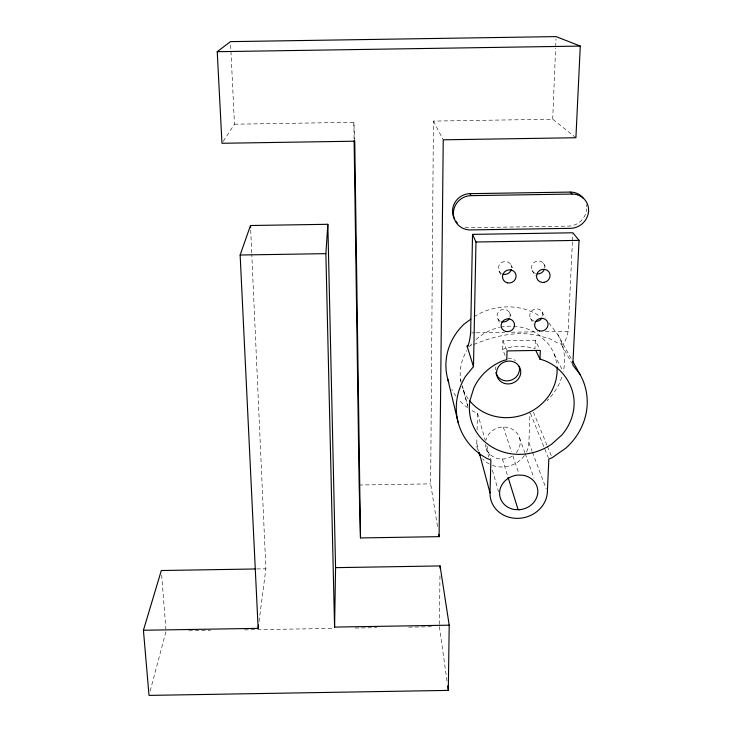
<?xml version="1.0" encoding="UTF-8"?>
<svg xmlns="http://www.w3.org/2000/svg" width="732" height="732" viewBox="0 0 732 732"><rect width="100%" height="100%" fill="white"/><g stroke="black" fill="none" stroke-linecap="round" stroke-linejoin="round"><path stroke-width="0.55" stroke-dasharray="3.66 2.75" d="M437.489 526.537L430.654 483.861L433.417 121.091L552.706 119.225L575.91 137.735M439.447 624.396L439.987 573.806M477.548 449.732A26.196 23.909 -14.7 0 1 476.797 443.528L476.944 436.775M477.09 430.023L477.456 413.141L474.556 412.052A59.768 55.65 -19.6 0 1 471.609 410.377M505.126 355.505L502.655 349.274L502.902 340.719L535.312 340.206L539.31 348.341M526.564 451.9A26.196 23.909 -14.7 0 0 528.888 442.686L529.986 413.415M535.312 340.206L534.982 348.78L525.878 346.547L512.363 346.703L502.655 349.274M552.706 119.225L555.625 47.919M555.679 46.784L556 38.86M473.796 344.461C495.976 335.412 521.111 329.382 544.526 337.361C551.004 337.525 556.631 344.342 562.67 344.168A62.092 10.898 89.9 0 0 568.124 331.322L572.424 241.853M572.479 240.718L572.808 233.92M259.018 621.614L265.881 568.81L251.771 254.031M150.161 691.045L166.054 631.185M223.223 141.368L234.46 124.193L230.607 43.893M474.089 316.718C493.496 304.1 520.891 303.176 540.189 316.471M470.694 345.303L471.307 345.165M359.156 485.023L430.654 483.861M256.786 568.956L265.881 568.81M188.838 630.801L210.477 630.444M244.644 629.877L333.49 628.404M355.13 628.038L376.77 627.681M408.666 627.15L431.45 626.775M234.46 124.193L353.849 122.326L354.755 141.203M471.774 332.868L475.178 332.813M476.312 332.795L504.65 332.337M511.448 332.227L537.517 331.816M545.459 331.688L568.124 331.322M548.817 322.867L557.811 334.579L571.683 359.458M543.428 263.31L546.383 267.939M531.963 270.163L535.302 275.836M561.49 344.58L571.738 363.118M542.055 311.905L545.194 317.615M510.826 264.655L513.306 269.312M433.417 121.091L443.235 139.812M554.252 354.407L563.201 371.591M530.508 318.356L533.445 324.157M499.169 271.288L501.466 276.028M509.371 312.427L511.988 318.146M497.879 318.877L499.498 322.757M533.418 412.143L547.005 445.312M547.426 446.346L551.251 455.67M502.902 340.719L506.626 349.896M530.444 413.324L548.405 457.985M528.888 442.686L532.036 451.077M532.429 452.129L546.191 488.866M519.473 437.718L524.826 452.605M525.201 453.666L533.985 478.124M503.314 427.085L511.494 451.635M512.912 455.899L518.951 474.043M502.372 458.964L507.724 476.23M477.456 413.141L485.261 440.362M486.826 445.806L490.577 458.882M486.258 448.478L488.72 457.143M492.416 470.145L498.574 491.812M460.483 379.075L461.068 381.281M462.258 385.673L467.894 406.571M463.493 390.485L467.611 405.748M476.797 443.528L478.856 451.214M439.42 626.638L447.362 683.679M161.662 575.023L165.88 628.934M250.701 230.086L251.726 252.897M353.849 122.326L354.105 139.437M464.985 227.176A17.403 16.79 -36.4 0 0 469.404 227.679L568.618 226.106A17.641 16.552 -40.1 0 0 586.588 208.904M586.231 204.512A17.641 16.552 -40.1 0 1 586.552 206.689M557.811 334.579A59.768 55.65 -19.6 0 1 563.283 371.737M561.783 377.236A59.768 55.65 -19.6 0 1 547.033 400.743M467.812 407.861A59.768 55.65 -19.6 0 1 458.717 399.544M455.917 396.03A59.768 55.65 -19.6 0 1 451.818 389.442M495.454 369.742A12.124 11.264 -19.3 0 1 495.939 366.796M507.825 358.149A12.124 11.264 -19.3 0 1 515.493 360.702M468.242 398.913A48.843 45.357 -19.2 0 1 462.038 386.459M460.977 382.26A48.843 45.357 -19.2 0 1 466.906 350.509M469.468 346.721A48.843 45.357 -19.2 0 1 472.232 343.345M475.983 339.575A48.843 45.357 -19.2 0 1 499.627 327.405M500.679 327.186A48.843 45.357 -19.2 0 1 512.437 326.188M513.507 326.234A48.843 45.357 -19.2 0 1 539.749 335.503L548.387 344.003A48.843 45.357 -19.2 0 1 556.851 364.911M534.36 321.211A6.615 6.185 -26.2 0 1 530.032 313.598A6.615 6.185 -26.2 0 1 538.212 309.041A6.615 6.185 -26.2 0 1 542.522 316.654M500.203 321.128A6.597 6.204 -23.5 0 1 497.778 313.095A6.597 6.204 -23.5 0 1 506.032 309.718A6.597 6.204 -23.5 0 1 509.884 317.176M501.53 273.603A6.707 6.368 -29.2 0 1 498.84 265.853A6.707 6.368 -29.2 0 1 506.334 261.599A6.707 6.368 -29.2 0 1 511.622 267.866M535.504 273.493A6.734 6.341 -31.5 0 1 531.816 265.753A6.734 6.341 -31.5 0 1 539.63 261.086A6.734 6.341 -31.5 0 1 544.672 268.022M524.341 455.615A26.196 23.909 -14.7 0 1 490.257 464.5M489.287 464.015A26.196 23.909 -14.7 0 1 482.534 458.827M516.252 452.66A17.467 15.939 -14.7 0 0 506.764 427.25L502.225 427.04A17.467 15.939 -14.7 0 0 485.902 440.207M512.016 456.256A17.467 15.939 -14.7 0 1 503.451 459.019L498.959 458.808A17.467 15.939 -14.7 0 1 485.49 444.388"/><path stroke-width="1.1" d="M439.108 536.648L443.235 139.812L575.91 137.735L580.275 46.089L556.091 36.6L230.498 41.633L217.23 51.698L221.97 143.28L354.755 141.203L360.492 537.938L439.108 536.648L438.743 534.397M440.051 568.178L440.078 565.937L335.576 567.657L334.579 627.086L449.201 625.183L448.295 690.395L149.008 695.4L143.426 630.261L161.305 570.53L255.651 568.974M580 374.391L572.808 365.076L579.049 240.37L572.863 232.785L472.533 234.377L470.639 332.886A62.101 5.984 89.5 0 1 467.739 345.696L467.098 346.099L473.467 366.668L465.607 376.239A65.981 60.619 -18.1 0 0 487.695 458.79L490.888 459.971L490.028 492.947A28.85 25.913 -13.8 0 0 517.789 518.357A28.85 25.913 -13.8 0 0 547.371 492.014L548.826 459.028L552.093 457.747L565.891 448.094A65.981 60.619 -18.1 0 0 580 374.391L572.79 361.452M473.467 366.668L475.983 242.008L472.533 234.377M539.96 359.156L540.308 350.381L507.038 350.912L506.782 359.668L503.241 360.602A52.777 48.495 -18.1 0 0 473.842 387.933L469.981 400.404A52.777 48.495 -18.1 0 0 494.027 448.194A52.777 48.495 -18.1 0 0 551.69 444.132L561.7 435.165A52.777 48.495 -18.1 0 0 573.961 399.141C572.058 380.512 558.141 363.804 539.96 359.156L535.888 350.665M334.579 627.086L325.877 253.656L327.835 224.294L250.5 225.52L240.142 255.011L258.14 628.358L143.426 630.261M258.14 628.358L258.579 624.991M470.768 319.179L463.96 324.23A59.768 55.65 -19.6 0 0 448.725 382.25M467.098 346.099L468.297 345.971M537.169 273.86L538.898 273.786A6.734 6.341 -31.5 0 0 544.196 269.66M217.23 51.698L580.275 46.089M454.709 219.472A17.403 16.79 -36.4 0 1 454.965 202.435A17.403 16.79 -36.4 0 1 470.017 193.66L570.21 192.086A17.641 16.552 -40.1 0 1 583.569 198.573M471.051 195.645L572.067 194.053A17.778 16.68 -39.9 0 1 588.574 210.917A17.778 16.68 -39.9 0 1 570.448 228.338L470.411 229.921A17.541 16.918 -36 0 1 453.401 213.058A17.541 16.918 -36 0 1 471.051 195.645L470.017 193.66M475.983 242.008L579.049 240.37M240.142 255.011L325.877 253.656M570.21 192.086L572.067 194.053M452.522 211.026L453.401 213.14M508.063 477.31L518.1 509.673M479.149 452.312L490.028 492.947M447.746 379.075L458.269 422.931M440.078 565.937L449.201 625.183M447.673 685.921L448.295 690.395M250.5 225.52L250.6 227.798M360.492 537.938L359.156 485.023L354.123 140.581M327.835 224.294L335.576 567.657M457.381 222.931A17.403 16.79 -36.4 0 1 455.926 221.293M519.198 366.421A12.124 11.264 -19.3 0 1 510.259 380.439A12.124 11.264 -19.3 0 1 495.784 372.67M557.043 367.052A48.843 45.357 -19.2 0 1 525.109 414.184A48.843 45.357 -19.2 0 1 469.541 400.614M541.808 318.182A6.615 6.185 -26.2 0 1 536.034 321.394M509.188 318.704A6.597 6.204 -23.5 0 1 501.759 321.732M511.339 269.541A6.707 6.368 -29.2 0 1 503.104 274.216M480.018 455.46A26.196 23.909 -14.7 0 1 478.572 452.678M544.086 282.387L542.321 282.461A6.917 6.497 -30.8 0 1 537.599 272.569A6.917 6.497 -30.8 0 1 549.082 272.103A6.917 6.497 -30.8 0 1 544.086 282.387M519.281 509.728L514.34 509.499A19.233 17.275 -13.8 0 1 499.672 491.529A19.233 17.275 -13.8 0 1 518.11 475.05L523.106 475.278A19.233 17.275 -13.8 0 1 537.727 493.277A19.233 17.275 -13.8 0 1 519.281 509.728M519.327 366.641L517.478 364.298A12.206 11.337 -19.2 0 0 497.394 368.745A12.206 11.337 -19.2 0 0 509.316 383.879A12.206 11.337 -19.2 0 0 519.327 366.641M505.885 331.477A6.771 6.35 -23 0 0 514.349 323.498A6.771 6.35 -23 0 0 503.223 320.781A6.771 6.35 -23 0 0 505.885 331.477M539.347 330.937A6.789 6.332 -25.6 0 0 547.884 322.958A6.789 6.332 -25.6 0 0 536.785 320.241A6.789 6.332 -25.6 0 0 539.347 330.937M507.322 282.827A6.89 6.524 -28.5 0 0 515.914 274.619A6.89 6.524 -28.5 0 0 504.623 271.819A6.89 6.524 -28.5 0 0 507.322 282.827"/></g></svg>
